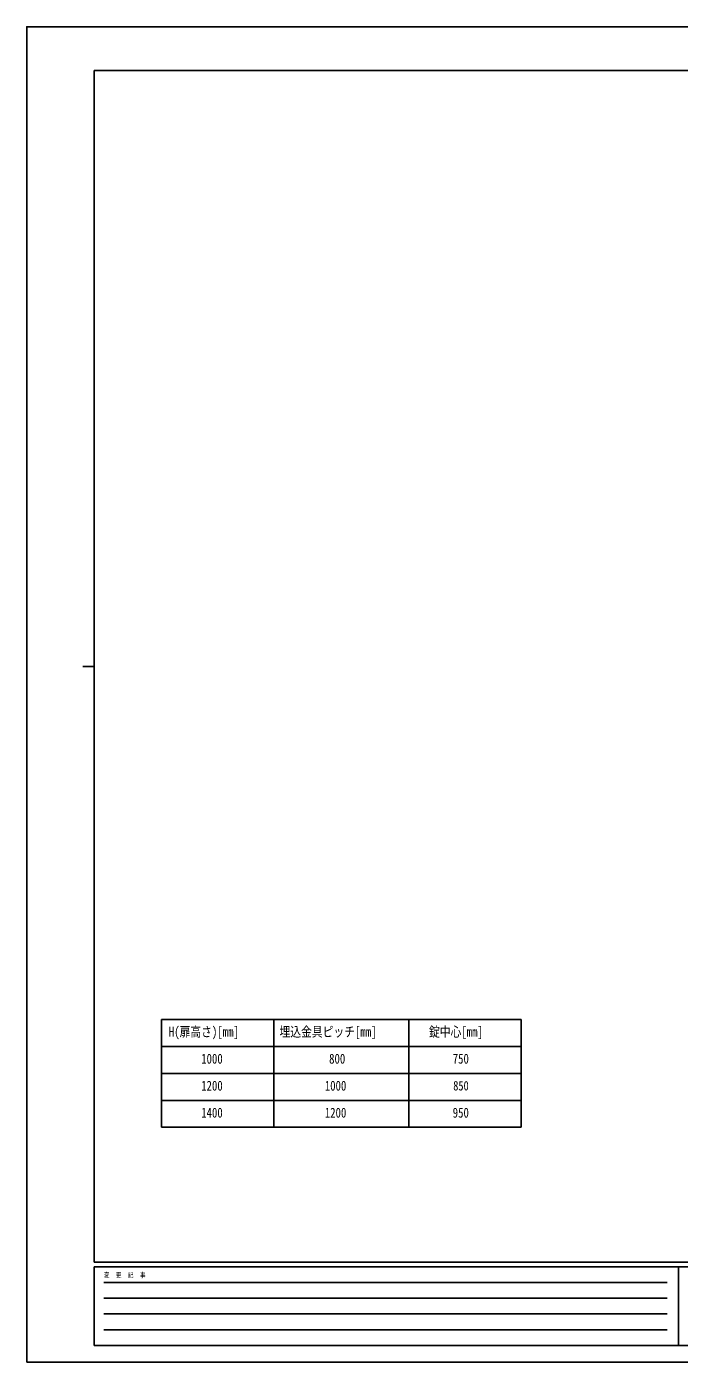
# Model space of a CAD drawing. Units: millimetres, scale not verified. Extents: x -4205 to 4205, y -2970 to 2970.
# Drawn here: x -4205 to -1301, y -2970 to 2970 of the extents above; entities that cross this region are included whole.
import ezdxf
from ezdxf.enums import TextEntityAlignment as Align

# ---------------------------------------------------------------- set-up
doc = ezdxf.new("R2010")
doc.units = ezdxf.units.MM
doc.header["$LTSCALE"] = 10
doc.layers.add('0-1_USER1', color=3, linetype='Continuous')
doc.layers.add('0-5_YKK_ZWAK', color=7, linetype='Continuous')
doc.styles.add('ＭＳ ゴシック', font='')
doc.styles.get('ＭＳ ゴシック').set_extended_font_data('MS Gothic')

msp = doc.modelspace()

# ---------------------------------------------------------------- linework, layer by layer
at = {"layer": '0-1_USER1'}
for p, q in [((-3604.98, -1445), (-2004.98, -1445)), ((-3604.98, -1445), (-3604.98, -1925)), ((-3104.98, -1445), (-3104.98, -1925)), ((-2504.98, -1445), (-2504.98, -1925)), ((-2004.98, -1445), (-2004.98, -1925)), ((-3604.98, -1565), (-2004.98, -1565)), ((-3604.98, -1685), (-2004.98, -1685)), ((-3604.98, -1805), (-2004.98, -1805)), ((-3604.98, -1925), (-2004.98, -1925))]:
    msp.add_line(p, q, dxfattribs=at)
at = {"layer": '0-5_YKK_ZWAK'}
for p, q in [((3895.02, 2775), (-3904.98, 2775)), ((-3904.98, -2525), (-3904.98, 2775)), ((-3954.98, 125), (-3904.98, 125)), ((3895.02, -2525), (-3904.98, -2525)), ((-1304.98, -2545), (-3904.98, -2545)), ((-3904.98, -2895), (-3904.98, -2545)), ((-1304.98, -2545), (-1304.98, -2895)), ((-4.98, -2545), (-1304.98, -2545)), ((-3862.48, -2615), (-1354.98, -2615)), ((-3862.48, -2685), (-1354.98, -2685)), ((-3862.48, -2755), (-1354.98, -2755)), ((-3862.48, -2825), (-1354.98, -2825)), ((-3904.98, -2895), (-1304.98, -2895)), ((-1304.98, -2895), (-4.98, -2895))]:
    msp.add_line(p, q, dxfattribs=at)
msp.add_lwpolyline([(-4205, -2970), (4205, -2970), (4205, 2970), (-4205, 2970)], close=True, dxfattribs=at)

# ---------------------------------------------------------------- texts
at = {"layer": '0-1_USER1', "style": 'ＭＳ ゴシック', "width": 0.8}
for s, height, p in [('H(扉高さ)[mm]', 43.99, (-3572.58, -1535)), ('埋込金具ピッチ[mm]', 43.99, (-3080.18, -1535)), ('錠中心[mm]', 43.99, (-2414.98, -1535)), ('1000', 43.99, (-3428.58, -1655)), ('800', 43.99, (-2859.38, -1655)), ('750', 43.99, (-2309.38, -1655)), ('1200', 43.99, (-3428.58, -1775)), ('1000', 43.99, (-2878.58, -1775)), ('850', 42.15, (-2307.1, -1773.74)), ('1400', 43.99, (-3428.58, -1895)), ('1200', 43.99, (-2878.58, -1895)), ('950', 43.99, (-2309.38, -1895))]:
    msp.add_text(s, height=height, dxfattribs=at).set_placement(p, align=Align.BOTTOM_LEFT)
at = {"layer": '0-5_YKK_ZWAK', "style": 'ＭＳ ゴシック', "width": 0.8}
msp.add_text('変  更  記  事', height=21.99, dxfattribs=at).set_placement((-3861.31, -2600), align=Align.BOTTOM_LEFT)

doc.saveas('drawing.dxf')
